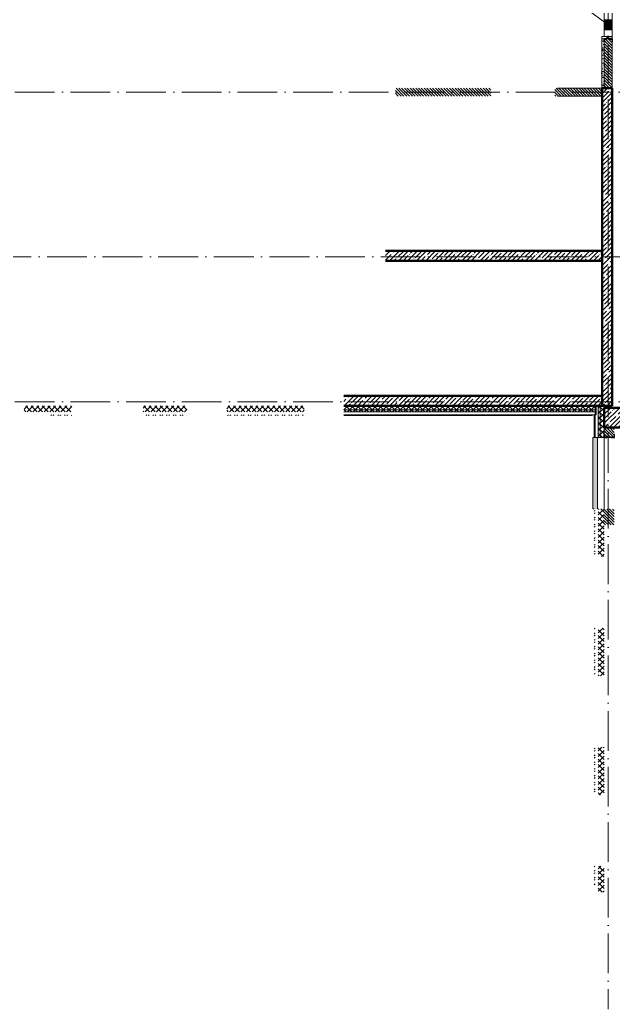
# Model space of a CAD drawing. Header units: millimetres. Extents: x -537608 to 253996, y -217170 to 186033.
# Drawn here: x -89887 to -74957, y -156291 to -131371 of the extents above; entities that cross this region are included whole.
import ezdxf

# ---------------------------------------------------------------- set-up
doc = ezdxf.new("R2010")
doc.units = ezdxf.units.MM
doc.linetypes.add('50_200_ШТРИХ_1Т_ш5_п1_п1_', pattern=[1400, 1000, -200, 0, -200])
for name, color, linetype, lineweight in [('A-DETL-GENF-OTLN', 7, 'Continuous', 9), ('A-GENM-____-MCUT', 7, 'Continuous', 25), ('A-GENM-____-OTLN', 7, 'Continuous', 9), ('A-GENM-____-OTLN-1', 7, 'Continuous', 25), ('A-GLAZ-____-IDEN', 7, 'Continuous', 9), ('A-GLAZ-____-OTLN', 7, 'Continuous', 9), ('A-WALL-____-MCUT', 7, 'Continuous', 13), ('A-WALL-____-MCUT-1', 7, 'Continuous', 9), ('A-WALL-____-MCUT-2', 7, 'Continuous', 50), ('A-WALL-____-OTLN', 7, 'Continuous', 9), ('A-WALL-____-PATT-1', 7, 'Continuous', 9), ('A-WALL-FNSH-MCUT-1', 7, 'Continuous', 9), ('I-WALL-____-OTLN', 7, 'Continuous', 9), ('S-COLS-____-MCUT', 7, 'Continuous', 50), ('S-COLS-____-OTLN', 7, 'Continuous', 9), ('S-GRID-____-OTLN-1', 7, '50_200_ШТРИХ_1Т_ш5_п1_п1_', 9)]:
    doc.layers.add(name, color=color, linetype=linetype, lineweight=lineweight)
doc.layers.add('A-GLAZ-____-OTLN-1', color=7, linetype='Continuous', lineweight=9, true_color=0xc0c0c0)
doc.layers.add('A-WALL-____-PATT-2', color=7, linetype='Continuous', lineweight=9, true_color=0x787878)
pattern_1 = [(135, (-149681.9, -196272.377), (-35.35534, -35.35534), [])]
pattern_2 = [(45, (-149681.9, -196272.38), (-70.71068, 70.71068), []), (135, (-149681.9, -196272.38), (-70.71068, -70.71068), [])]
pattern_3 = [(45, (-149681.9, -196272.38), (-85.53659, 85.53659), []), (45, (-149624.87, -196272.38), (-85.53659, 85.53659), [])]
pattern_4 = [(45, (-149681.9, -196272.38), (-114.04925, 114.04925), []), (45, (-149567.85, -196272.38), (-114.04925, 114.04925), [201.612, -40.322, 3.353, -36.97])]
pattern_5 = [(0, (-149681.9, -196272.377), (203.2, 50.8), [3.353, -149.047, 3.353, -149.047, -812.8]), (0, (-149681.9, -196272.377), (203.2, 50.8), [-304.8, 3.353, -301.447, 3.353, -149.047, -355.6]), (0, (-149681.9, -196272.377), (203.2, 50.8), [-762, 3.353, -98.247, 3.353, -250.647]), (120, (-149605.7, -196246.977), (-145.59409, 150.576362), [3.353, -149.047, 3.353, -149.047, -812.8]), (120, (-149605.7, -196246.977), (-145.59409, 150.576362), [-304.8, 3.353, -301.447, 3.353, -149.047, -355.6]), (120, (-149605.7, -196246.977), (-145.59409, 150.576362), [-762, 3.353, -98.247, 3.353, -250.647]), (240, (-149580.3, -196145.377), (-57.60591, -201.376362), [3.353, -149.047, 3.353, -149.047, -812.8]), (240, (-149580.3, -196145.377), (-57.60591, -201.376362), [-304.8, 3.353, -301.447, 3.353, -149.047, -355.6]), (240, (-149580.3, -196145.377), (-57.60591, -201.376362), [-762, 3.353, -98.247, 3.353, -250.647])]

# ---------------------------------------------------------------- blocks, each defined once
blk = doc.blocks.new('BSC_Колонна _Прямоугольная - 500х500-V112-АР1_План отверстий 2 этажа в осях 1-64_Ю-ЯЯ')
at = {"layer": 'S-COLS-____-OTLN'}
h = blk.add_hatch(dxfattribs=at)
h.set_pattern_fill('FP_125', color=256, style=0, pattern_type=2)
h.set_pattern_definition([(45, (-74750, -54881.04), (-114.04925, 114.04925), []), (45, (-74635.95, -54881.04), (-114.04925, 114.04925), [201.613, -40.323, 3.353, -36.97])])
h.paths.add_polyline_path([(-250, -250), (250, -250), (250, 250), (-250, 250), (-250, -78)], flags=0)
at = {"layer": 'S-COLS-____-MCUT'}
for p, q in [((250, 250), (-250, 250)), ((-250, 250), (-250, -250)), ((250, -250), (250, 250)), ((-250, -250), (250, -250))]:
    blk.add_line(p, q, dxfattribs=at)
blk = doc.blocks.new('Фахверк_СКБ_Уголок - 250_2700-27497298-АР1_План отверстий 2 этажа в осях 1-64_Ю-ЯЯ')
at = {"layer": 'A-GENM-____-MCUT'}
for p, q in [((200, 181), (125, 181)), ((125, 181), (125, 106)), ((125, 106), (131, 106)), ((131, 106), (131, 175)), ((131, 175), (200, 175)), ((200, 175), (200, 181)), ((131, -6), (125, -6)), ((125, -6), (125, -81)), ((125, -81), (200, -81)), ((131, -75), (131, -6)), ((200, -75), (131, -75)), ((200, -81), (200, -75))]:
    blk.add_line(p, q, dxfattribs=at)
blk = doc.blocks.new('154_Стойка_СКБ_Уголок - СМ-2540_200-37126399-АР1_План отверстий 2 этажа в осях 1-64_Ю-ЯЯ')
at = {"layer": 'A-GENM-____-MCUT'}
for p, q in [((125, 156), (125, 81)), ((200, 156), (125, 156)), ((125, 81), (131, 81)), ((131, 19), (125, 19)), ((125, 19), (125, -56)), ((131, 81), (131, 150)), ((131, 150), (200, 150)), ((131, -50), (131, 19)), ((200, 150), (200, 156)), ((125, -56), (200, -56)), ((200, -50), (131, -50)), ((200, -56), (200, -50))]:
    blk.add_line(p, q, dxfattribs=at)
blk = doc.blocks.new('Стойка_Влож_Полоса боковая - Полоса-V150-АР1_План отверстий 2 этажа в осях 1-64_Ю-ЯЯ')
at = {"layer": 'A-GENM-____-OTLN'}
for p, q in [((-5, 60), (0, 60)), ((-5, -60), (-5, 60)), ((0, 31), (0, -31)), ((0, -60), (-5, -60))]:
    blk.add_line(p, q, dxfattribs=at)
blk = doc.blocks.new('Отлив_СКБ - Отлив витража_120_НВФ-31885689-АР1_План отверстий 2 этажа в осях 1-64_Ю-ЯЯ')
at = {"layer": 'A-GLAZ-____-OTLN-1'}
for points in [[(1800, 2), (1800, 120), (0, 120), (0, 2), (737, 2)], [(1800, 0), (1800, 2), (0, 2), (0, 0), (737, 0)]]:
    blk.add_hatch(color=256, dxfattribs=at).paths.add_polyline_path(points, flags=0)
at = {"layer": 'A-GLAZ-____-OTLN'}
for p, q in [((0, 83), (0, 120)), ((1800, 120), (0, 120)), ((0, 2), (1800, 2)), ((1800, 120), (1800, 83)), ((1800, 0), (0, 0))]:
    blk.add_line(p, q, dxfattribs=at)
blk = doc.blocks.new('AR_Отверстие прямоугольное _в стене__БезПР - AR_Отверстие прямоугольное _в стене__БезПР-36392898-АР1_План отверстий 2 этажа в осях 1-64_Ю-ЯЯ')
at = {"layer": 'A-GLAZ-____-OTLN'}
blk.add_hatch(color=256, dxfattribs=at).paths.add_polyline_path([(125, 100), (-125, 100), (-125, -100), (125, -100)], flags=0)
at = {"layer": 'A-DETL-GENF-OTLN'}
for p, q in [((-125, -100), (-125, 100)), ((-125, 100), (125, 100)), ((125, 100), (-125, -100)), ((-125, 100), (125, -100)), ((125, 100), (-125, 100)), ((-125, 100), (-125, -100)), ((125, 100), (125, -100)), ((125, -100), (125, 100)), ((125, -100), (-125, -100)), ((-125, -100), (125, -100))]:
    blk.add_line(p, q, dxfattribs=at)

msp = doc.modelspace()

# ---------------------------------------------------------------- hatches: boundary and pattern name
at = {"layer": 'A-WALL-____-PATT-1'}
h = msp.add_hatch(dxfattribs=at)
h.set_pattern_fill('FP_6', color=256, style=0, pattern_type=2)
h.set_pattern_definition(pattern_1)
h.paths.add_polyline_path([(-74981.9, -133091.3351), (-74981.9, -131857.3351), (-75050.9, -131857.3351), (-75050.9, -131851.3351), (-75112.9, -131851.3351), (-75112.9, -131857.3351), (-75181.9, -131857.3351), (-75181.9, -133091.3351)], flags=0)
h.paths.add_polyline_path([(-75050.9, -129631.3351), (-75050.9, -129625.3351), (-74981.9, -129625.3351), (-74981.9, -129091.3351), (-75181.9, -129091.3351), (-75181.9, -129625.3351), (-75112.9, -129625.3351), (-75112.9, -129631.3351)], flags=0)
h = msp.add_hatch(dxfattribs=at)
h.set_pattern_fill('FP_6', color=256, style=0, pattern_type=2)
h.set_pattern_definition(pattern_1)
h.paths.add_polyline_path([(-75462.0531, -133291.3351), (-75231.9, -133291.3351), (-75231.9, -133091.3351), (-76425.9, -133091.3351), (-76425.9, -133160.3351), (-76431.9, -133160.3351), (-76431.9, -133222.3351), (-76425.9, -133222.3351), (-76425.9, -133291.3351), (-76356.9, -133291.3351)], flags=0)
h.paths.add_polyline_path([(-78106.9, -133291.3351), (-78037.9, -133291.3351), (-78037.9, -133222.3351), (-78031.9, -133222.3351), (-78031.9, -133160.3351), (-78037.9, -133160.3351), (-78037.9, -133091.3351), (-80431.9, -133091.3351), (-80431.9, -133291.3351), (-78997.0544, -133291.3351)], flags=0)
h = msp.add_hatch(dxfattribs=at)
h.set_pattern_fill('FP_13', color=256, style=0, pattern_type=2)
h.set_pattern_definition(pattern_4)
h.paths.add_polyline_path([(-74981.9, -141091.3351), (-74981.9, -133091.3351), (-75231.9, -133091.3351), (-75231.9, -141091.3351), (-75020.1779, -141091.3351)], flags=0)
h = msp.add_hatch(dxfattribs=at)
h.set_pattern_fill('FP_13', color=256, style=0, pattern_type=2)
h.set_pattern_definition(pattern_4)
h.paths.add_polyline_path([(-75231.9, -137441.3351), (-75231.9, -137191.3351), (-80681.9, -137191.3351), (-80681.9, -137441.3351), (-75462.0531, -137441.3351)], flags=0)
h = msp.add_hatch(dxfattribs=at)
h.set_pattern_fill('FP_13', color=256, style=0, pattern_type=2)
h.set_pattern_definition(pattern_4)
h.paths.add_polyline_path([(-75231.9, -141091.3351), (-75231.9, -140841.3351), (-81731.9, -140841.3351), (-81731.9, -141091.3351), (-75281.9, -141091.3351)], flags=0)
h = msp.add_hatch(dxfattribs=at)
h.set_pattern_fill('FP_1', color=256, style=0, pattern_type=2)
h.set_pattern_definition(pattern_2)
h.paths.add_polyline_path([(-75381.9, -141241.3351), (-75381.9, -141191.3351), (-81731.9, -141191.3351), (-81731.9, -141241.3351), (-75462.0531, -141241.3351)], flags=0)
h.paths.add_polyline_path([(-82731.9, -141241.3351), (-82731.9, -141191.3351), (-84681.9, -141191.3351), (-84681.9, -141241.3351), (-84299.5564, -141241.3351)], flags=0)
h.paths.add_polyline_path([(-85681.9, -141241.3351), (-85681.9, -141191.3351), (-86781.9, -141191.3351), (-86781.9, -141241.3351), (-86067.0571, -141241.3351)], flags=0)
h.paths.add_polyline_path([(-88581.9, -141241.3351), (-88581.9, -141191.3351), (-89781.9, -141191.3351), (-89781.9, -141241.3351), (-89602.0584, -141241.3351)], flags=0)
h.paths.add_polyline_path([(-91581.9, -141241.3351), (-91581.9, -141191.3351), (-92781.9, -141191.3351), (-92781.9, -141241.3351), (-92253.3094, -141241.3351)], flags=0)
h.paths.add_polyline_path([(-94581.9, -141241.3351), (-94581.9, -141191.3351), (-95781.9, -141191.3351), (-95781.9, -141241.3351), (-94904.5604, -141241.3351)], flags=0)
h.paths.add_polyline_path([(-98781.9, -141241.3351), (-97581.9, -141241.3351), (-97581.9, -141191.3351), (-98781.9, -141191.3351)], flags=0)
h.paths.add_polyline_path([(-101090.8127, -141241.3351), (-100581.9, -141241.3351), (-100581.9, -141191.3351), (-101781.9, -141191.3351), (-101781.9, -141241.3351)], flags=0)
h.paths.add_polyline_path([(-105331.9, -141241.3351), (-103581.9, -141241.3351), (-103581.9, -141191.3351), (-105331.9, -141191.3351)], flags=0)
h.paths.add_polyline_path([(-108331.9, -141241.3351), (-107131.9, -141241.3351), (-107131.9, -141191.3351), (-108331.9, -141191.3351)], flags=0)
h.paths.add_polyline_path([(-110131.9, -141241.3351), (-110131.9, -141191.3351), (-111331.9, -141191.3351), (-111331.9, -141241.3351), (-110812.0664, -141241.3351)], flags=0)
h.paths.add_polyline_path([(-116131.9, -141241.3351), (-116131.9, -141191.3351), (-117331.9, -141191.3351), (-117331.9, -141241.3351)], flags=0)
h.paths.add_polyline_path([(-114331.9, -141241.3351), (-113131.9, -141241.3351), (-113131.9, -141191.3351), (-114331.9, -141191.3351)], flags=0)
h.paths.add_polyline_path([(-119131.9, -141241.3351), (-119131.9, -141191.3351), (-120331.9, -141191.3351), (-120331.9, -141241.3351), (-119649.5697, -141241.3351)], flags=0)
h.paths.add_polyline_path([(-122131.9, -141241.3351), (-122131.9, -141191.3351), (-123331.9, -141191.3351), (-123331.9, -141241.3351), (-122300.8207, -141241.3351)], flags=0)
h.paths.add_polyline_path([(-126331.9, -141241.3351), (-125131.9, -141241.3351), (-125131.9, -141191.3351), (-126331.9, -141191.3351)], flags=0)
h.paths.add_polyline_path([(-128131.9, -141241.3351), (-128131.9, -141191.3351), (-129331.9, -141191.3351), (-129331.9, -141241.3351), (-128487.0731, -141241.3351)], flags=0)
h.paths.add_polyline_path([(-131138.3241, -141241.3351), (-131131.9, -141241.3351), (-131131.9, -141191.3351), (-132331.9, -141191.3351), (-132331.9, -141241.3351), (-132022.0744, -141241.3351)], flags=0)
h.paths.add_polyline_path([(-133331.9, -141241.3351), (-133331.9, -141191.3351), (-143131.9, -141191.3351), (-143131.9, -141241.3351), (-133789.5751, -141241.3351)], flags=0)
h.paths.add_polyline_path([(-144131.9, -141241.3351), (-144131.9, -141191.3351), (-152231.9, -141191.3351), (-152231.9, -141241.3351), (-146162.0798, -141241.3351)], flags=0)
h = msp.add_hatch(dxfattribs=at)
h.set_pattern_fill('FP_1', color=256, style=0, pattern_type=2)
h.set_pattern_definition(pattern_2)
h.paths.add_polyline_path([(-75462.0531, -141191.3351), (-75381.9, -141191.3351), (-75381.9, -141091.3351), (-81731.9, -141091.3351), (-81731.9, -141191.3351), (-78997.0544, -141191.3351)], flags=0)
h.paths.add_polyline_path([(-84681.9, -141191.3351), (-82731.9, -141191.3351), (-82731.9, -141091.3351), (-84606.9, -141091.3351), (-84606.9, -141097.3351), (-84681.9, -141097.3351)], flags=0)
h.paths.add_polyline_path([(-85681.9, -141191.3351), (-85681.9, -141097.3351), (-85756.9, -141097.3351), (-85756.9, -141091.3351), (-86706.9, -141091.3351), (-86706.9, -141097.3351), (-86781.9, -141097.3351), (-86781.9, -141191.3351), (-86067.0571, -141191.3351)], flags=0)
h.paths.add_polyline_path([(-89602.0584, -141191.3351), (-88581.9, -141191.3351), (-88581.9, -141097.3351), (-88656.9, -141097.3351), (-88656.9, -141091.3351), (-89706.9, -141091.3351), (-89706.9, -141097.3351), (-89781.9, -141097.3351), (-89781.9, -141191.3351), (-89706.9, -141191.3351)], flags=0)
h.paths.add_polyline_path([(-91581.9, -141191.3351), (-91581.9, -141097.3351), (-91656.9, -141097.3351), (-91656.9, -141091.3351), (-92706.9, -141091.3351), (-92706.9, -141097.3351), (-92781.9, -141097.3351), (-92781.9, -141191.3351), (-92253.3094, -141191.3351)], flags=0)
h.paths.add_polyline_path([(-95346.4356, -141191.3351), (-94581.9, -141191.3351), (-94581.9, -141097.3351), (-94656.9, -141097.3351), (-94656.9, -141091.3351), (-95706.9, -141091.3351), (-95706.9, -141097.3351), (-95781.9, -141097.3351), (-95781.9, -141191.3351), (-95431.9, -141191.3351)], flags=0)
h.paths.add_polyline_path([(-97656.9, -141191.3351), (-97581.9, -141191.3351), (-97581.9, -141097.3351), (-97656.9, -141097.3351), (-97656.9, -141091.3351), (-98706.9, -141091.3351), (-98706.9, -141097.3351), (-98781.9, -141097.3351), (-98781.9, -141191.3351), (-98439.5617, -141191.3351)], flags=0)
h.paths.add_polyline_path([(-101781.9, -141191.3351), (-100581.9, -141191.3351), (-100581.9, -141097.3351), (-100656.9, -141097.3351), (-100656.9, -141091.3351), (-101706.9, -141091.3351), (-101706.9, -141097.3351), (-101781.9, -141097.3351)], flags=0)
h.paths.add_polyline_path([(-107206.9, -141191.3351), (-107131.9, -141191.3351), (-107131.9, -141097.3351), (-107206.9, -141097.3351), (-107206.9, -141091.3351), (-108256.9, -141091.3351), (-108256.9, -141097.3351), (-108331.9, -141097.3351), (-108331.9, -141191.3351), (-107277.0651, -141191.3351)], flags=0)
h.paths.add_polyline_path([(-105256.9, -141191.3351), (-103581.9, -141191.3351), (-103581.9, -141097.3351), (-103656.9, -141097.3351), (-103656.9, -141091.3351), (-105256.9, -141091.3351), (-105256.9, -141097.3351), (-105331.9, -141097.3351), (-105331.9, -141191.3351)], flags=0)
h.paths.add_polyline_path([(-110206.9, -141191.3351), (-110131.9, -141191.3351), (-110131.9, -141097.3351), (-110206.9, -141097.3351), (-110206.9, -141091.3351), (-111256.9, -141091.3351), (-111256.9, -141097.3351), (-111331.9, -141097.3351), (-111331.9, -141191.3351), (-110481.9, -141191.3351)], flags=0)
h.paths.add_polyline_path([(-113131.9, -141191.3351), (-113131.9, -141097.3351), (-113206.9, -141097.3351), (-113206.9, -141091.3351), (-114256.9, -141091.3351), (-114256.9, -141097.3351), (-114331.9, -141097.3351), (-114331.9, -141191.3351), (-113463.3174, -141191.3351)], flags=0)
h.paths.add_polyline_path([(-117331.9, -141191.3351), (-116131.9, -141191.3351), (-116131.9, -141097.3351), (-116206.9, -141097.3351), (-116206.9, -141091.3351), (-117256.9, -141091.3351), (-117256.9, -141097.3351), (-117331.9, -141097.3351)], flags=0)
h.paths.add_polyline_path([(-119131.9, -141191.3351), (-119131.9, -141097.3351), (-119206.9, -141097.3351), (-119206.9, -141091.3351), (-120256.9, -141091.3351), (-120256.9, -141097.3351), (-120331.9, -141097.3351), (-120331.9, -141191.3351), (-119206.9, -141191.3351)], flags=0)
h.paths.add_polyline_path([(-122981.9, -141191.3351), (-122131.9, -141191.3351), (-122131.9, -141097.3351), (-122206.9, -141097.3351), (-122206.9, -141091.3351), (-123256.9, -141091.3351), (-123256.9, -141097.3351), (-123331.9, -141097.3351), (-123331.9, -141191.3351), (-123184.5711, -141191.3351)], flags=0)
h.paths.add_polyline_path([(-125131.9, -141191.3351), (-125131.9, -141097.3351), (-125206.9, -141097.3351), (-125206.9, -141091.3351), (-126256.9, -141091.3351), (-126256.9, -141097.3351), (-126331.9, -141097.3351), (-126331.9, -141191.3351), (-125835.8221, -141191.3351)], flags=0)
h.paths.add_polyline_path([(-128131.9, -141191.3351), (-128131.9, -141097.3351), (-128206.9, -141097.3351), (-128206.9, -141091.3351), (-129256.9, -141091.3351), (-129256.9, -141097.3351), (-129331.9, -141097.3351), (-129331.9, -141191.3351), (-128206.9, -141191.3351)], flags=0)
h.paths.add_polyline_path([(-131131.9, -141191.3351), (-131131.9, -141097.3351), (-131206.9, -141097.3351), (-131206.9, -141091.3351), (-132256.9, -141091.3351), (-132256.9, -141097.3351), (-132331.9, -141097.3351), (-132331.9, -141191.3351), (-131138.3241, -141191.3351)], flags=0)
h.paths.add_polyline_path([(-133331.9, -141191.3351), (-133331.9, -141097.3351), (-133406.9, -141097.3351), (-133406.9, -141091.3351), (-143131.9, -141091.3351), (-143131.9, -141191.3351), (-133789.5751, -141191.3351)], flags=0)
h.paths.add_polyline_path([(-144131.9, -141191.3351), (-144131.9, -141091.3351), (-152131.9, -141091.3351), (-152131.9, -141191.3351), (-146162.0798, -141191.3351)], flags=0)
h = msp.add_hatch(dxfattribs=at)
h.set_pattern_fill('FP_1', color=256, style=0, pattern_type=2)
h.set_pattern_definition(pattern_2)
h.paths.add_polyline_path([(-75281.9, -153341.3351), (-75281.9, -152691.3351), (-75331.9, -152691.3351), (-75331.9, -153341.3351)], flags=0)
h.paths.add_polyline_path([(-75331.9, -150891.3351), (-75281.9, -150891.3351), (-75281.9, -149691.3351), (-75331.9, -149691.3351), (-75331.9, -150348.6717)], flags=0)
h.paths.add_polyline_path([(-75281.9, -147891.3351), (-75281.9, -146691.3351), (-75331.9, -146691.3351), (-75331.9, -147891.3351)], flags=0)
h.paths.add_polyline_path([(-75281.9, -144891.3351), (-75281.9, -143691.3351), (-75331.9, -143691.3351), (-75331.9, -144891.3351)], flags=0)
h.paths.add_polyline_path([(-75281.9, -141891.3351), (-75281.9, -141091.3351), (-75331.9, -141091.3351), (-75331.9, -141891.3351)], flags=0)
h = msp.add_hatch(dxfattribs=at)
h.set_pattern_fill('FP_1', color=256, style=0, pattern_type=2)
h.set_pattern_definition(pattern_2)
h.paths.add_polyline_path([(-75281.9, -153341.3351), (-75181.9, -153341.3351), (-75181.9, -152766.3351), (-75187.9, -152766.3351), (-75187.9, -152691.3351), (-75281.9, -152691.3351), (-75281.9, -153291.3351)], flags=0)
h.paths.add_polyline_path([(-75281.9, -150891.3351), (-75187.9, -150891.3351), (-75187.9, -150816.3351), (-75181.9, -150816.3351), (-75181.9, -149766.3351), (-75187.9, -149766.3351), (-75187.9, -149691.3351), (-75281.9, -149691.3351), (-75281.9, -150816.3351)], flags=0)
h.paths.add_polyline_path([(-75187.9, -147891.3351), (-75187.9, -147816.3351), (-75181.9, -147816.3351), (-75181.9, -146766.3351), (-75187.9, -146766.3351), (-75187.9, -146691.3351), (-75281.9, -146691.3351), (-75281.9, -147891.3351)], flags=0)
h.paths.add_polyline_path([(-75187.9, -144891.3351), (-75187.9, -144816.3351), (-75181.9, -144816.3351), (-75181.9, -143766.3351), (-75187.9, -143766.3351), (-75187.9, -143691.3351), (-75281.9, -143691.3351), (-75281.9, -144891.3351)], flags=0)
h.paths.add_polyline_path([(-75281.9, -141891.3351), (-75187.9, -141891.3351), (-75187.9, -141816.3351), (-75181.9, -141816.3351), (-75181.9, -141091.3351), (-75281.9, -141091.3351), (-75281.9, -141816.3351)], flags=0)
h = msp.add_hatch(dxfattribs=at)
h.set_pattern_fill('FP_3', color=256, style=0, pattern_type=2)
h.set_pattern_definition(pattern_3)
h.paths.add_polyline_path([(-75481.9, -141341.3351), (-75481.9, -141321.3351), (-81731.9, -141321.3351), (-81731.9, -141341.3351), (-78997.0544, -141341.3351)], flags=0)
h.paths.add_polyline_path([(-82731.9, -141341.3351), (-82731.9, -141321.3351), (-84681.9, -141321.3351), (-84681.9, -141341.3351), (-84299.5564, -141341.3351)], flags=0)
h.paths.add_polyline_path([(-85681.9, -141341.3351), (-85681.9, -141321.3351), (-86781.9, -141321.3351), (-86781.9, -141341.3351), (-86067.0571, -141341.3351)], flags=0)
h.paths.add_polyline_path([(-88581.9, -141341.3351), (-88581.9, -141321.3351), (-89161.9, -141321.3351), (-89161.9, -141341.3351)], flags=0)
h = msp.add_hatch(dxfattribs=at)
h.set_pattern_fill('FP_3', color=256, style=0, pattern_type=2)
h.set_pattern_definition(pattern_3)
h.paths.add_polyline_path([(-75431.9, -153171.3351), (-75411.9, -153171.3351), (-75411.9, -152691.3351), (-75431.9, -152691.3351), (-75431.9, -152770.2902)], flags=0)
h.paths.add_polyline_path([(-75431.9, -150891.3351), (-75411.9, -150891.3351), (-75411.9, -149691.3351), (-75431.9, -149691.3351), (-75431.9, -150348.6717)], flags=0)
h.paths.add_polyline_path([(-75431.9, -147891.3351), (-75411.9, -147891.3351), (-75411.9, -146691.3351), (-75431.9, -146691.3351), (-75431.9, -147119.847)], flags=0)
h.paths.add_polyline_path([(-75431.9, -144891.3351), (-75411.9, -144891.3351), (-75411.9, -143691.3351), (-75431.9, -143691.3351), (-75431.9, -144698.2285)], flags=0)
h.paths.add_polyline_path([(-75411.9, -141891.3351), (-75411.9, -141331.3351), (-75431.9, -141331.3351), (-75431.9, -141891.3351)], flags=0)
h = msp.add_hatch(dxfattribs=at)
h.set_pattern_fill('FP_6', color=256, style=0, pattern_type=2)
h.set_pattern_definition(pattern_1)
h.paths.add_polyline_path([(-74931.9, -144091.3351), (-74931.9, -143697.3351), (-75000.9, -143697.3351), (-75000.9, -143691.3351), (-75112.9, -143691.3351), (-75112.9, -143697.3351), (-75181.9, -143697.3351), (-75181.9, -144091.3351)], flags=0)
h.paths.add_polyline_path([(-75112.9, -141891.3351), (-75000.9, -141891.3351), (-75000.9, -141885.3351), (-74931.9, -141885.3351), (-74931.9, -141641.3351), (-75181.9, -141641.3351), (-75181.9, -141885.3351), (-75112.9, -141885.3351)], flags=0)
at = {"layer": 'A-WALL-____-PATT-2'}
h = msp.add_hatch(dxfattribs=at)
h.set_pattern_fill('FP_165', color=256, style=0, pattern_type=2)
h.set_pattern_definition(pattern_5)
h.paths.add_polyline_path([(-75181.9, -133091.3351), (-75181.9, -131926.3351), (-75187.9, -131926.3351), (-75187.9, -131851.3351), (-75241.9, -131851.3351), (-75241.9, -133091.3351)], flags=0)
h.paths.add_polyline_path([(-75241.9, -129631.3351), (-75187.9, -129631.3351), (-75187.9, -129556.3351), (-75181.9, -129556.3351), (-75181.9, -129091.3351), (-75241.9, -129091.3351), (-75241.9, -129625.3351)], flags=0)
h = msp.add_hatch(dxfattribs=at)
h.set_pattern_fill('FP_165', color=256, style=0, pattern_type=2)
h.set_pattern_definition(pattern_5)
h.paths.add_polyline_path([(-75021.9, -131851.3351), (-74981.9, -131851.3351), (-74981.9, -131791.3351), (-75241.9, -131791.3351), (-75241.9, -131851.3351), (-75141.9, -131851.3351), (-75141.9, -131846.3351), (-75021.9, -131846.3351)], flags=0)

# ---------------------------------------------------------------- linework, layer by layer
at = {"layer": 'A-GLAZ-____-IDEN'}
msp.add_line((-75081.9, -131496.3351), (-75589.586, -131128.2461), dxfattribs=at)
at = {"layer": 'A-WALL-____-MCUT'}
for p, q in [((-75181.9, -131926.3351), (-75181.9, -133091.3351)), ((-74981.9, -133091.3351), (-74981.9, -131926.3351)), ((-75231.9, -133091.3351), (-76356.9, -133091.3351)), ((-76356.9, -133291.3351), (-75231.9, -133291.3351)), ((-75181.9, -133091.3351), (-74981.9, -133091.3351)), ((-75411.9, -141091.3351), (-75411.9, -141891.3351)), ((-75381.9, -141321.3351), (-75381.9, -141091.3351)), ((-75181.9, -141091.3351), (-75231.9, -141091.3351)), ((-75181.9, -141141.3351), (-75181.9, -141091.3351)), ((-81731.9, -141321.3351), (-75381.9, -141321.3351)), ((-75411.9, -141891.3351), (-75187.9, -141891.3351)), ((-75112.9, -141891.3351), (-75000.9, -141891.3351))]:
    msp.add_line(p, q, dxfattribs=at)
at = {"layer": 'A-WALL-____-MCUT-1'}
for p, q in [((-75381.9, -141191.3351), (-81731.9, -141191.3351)), ((-75381.9, -141241.3351), (-81731.9, -141241.3351)), ((-75331.9, -141091.3351), (-75331.9, -141891.3351)), ((-75281.9, -141091.3351), (-75281.9, -141891.3351)), ((-75181.9, -141641.3351), (-75181.9, -141816.3351))]:
    msp.add_line(p, q, dxfattribs=at)
at = {"layer": 'A-WALL-____-MCUT-2'}
for p, q in [((-75231.9, -133091.3351), (-75231.9, -141091.3351)), ((-74981.9, -133091.3351), (-75231.9, -133091.3351)), ((-74981.9, -141091.3351), (-74981.9, -133091.3351)), ((-75231.9, -137191.3351), (-80681.9, -137191.3351)), ((-75231.9, -137441.3351), (-75231.9, -137191.3351)), ((-80681.9, -137441.3351), (-75231.9, -137441.3351)), ((-75231.9, -140841.3351), (-81731.9, -140841.3351)), ((-75381.9, -141091.3351), (-81731.9, -141091.3351)), ((-81731.9, -141091.3351), (-75231.9, -141091.3351)), ((-75231.9, -141091.3351), (-74981.9, -141091.3351))]:
    msp.add_line(p, q, dxfattribs=at)
at = {"layer": 'A-WALL-____-OTLN'}
msp.add_line((-75181.9, -141891.3351), (-75181.9, -143691.3351), dxfattribs=at)
at = {"layer": 'A-WALL-FNSH-MCUT-1'}
for p, q in [((-75241.9, -131791.3351), (-75241.9, -133091.3351)), ((-74981.9, -131791.3351), (-75241.9, -131791.3351)), ((-74981.9, -131851.3351), (-74981.9, -131791.3351)), ((-75187.9, -131851.3351), (-75241.9, -131851.3351)), ((-75241.9, -133091.3351), (-75181.9, -133091.3351)), ((-75481.9, -141321.3351), (-81731.9, -141321.3351)), ((-81731.9, -141341.3351), (-75481.9, -141341.3351)), ((-75481.9, -141341.3351), (-75481.9, -141321.3351)), ((-75411.9, -141331.3351), (-75431.9, -141331.3351)), ((-75431.9, -141331.3351), (-75431.9, -141891.3351)), ((-75431.9, -141891.3351), (-75411.9, -141891.3351))]:
    msp.add_line(p, q, dxfattribs=at)
at = {"layer": 'I-WALL-____-OTLN'}
for p, q in [((-75181.9, -131371.3351), (-75181.9, -129691.3351)), ((-74981.9, -129691.3351), (-74981.9, -131371.3351)), ((-75181.9, -131791.3351), (-75181.9, -131621.3351)), ((-74981.9, -131621.3351), (-74981.9, -131791.3351))]:
    msp.add_line(p, q, dxfattribs=at)
at = {"layer": 'S-GRID-____-OTLN-1'}
for p, q in [((-75081.9, -105379.5257), (-75081.9, -156291.3351)), ((-45607.4934, -133191.3351), (-154350.6702, -133191.3351)), ((-74201.8595, -137341.3351), (-154350.6702, -137341.3351)), ((-45607.4934, -140991.3351), (-154350.6702, -140991.3351))]:
    msp.add_line(p, q, dxfattribs=at)

# ---------------------------------------------------------------- block references
at = {"layer": 'A-GENM-____-OTLN', "rotation": 269.9999999999998}
msp.add_blockref('Стойка_Влож_Полоса боковая - Полоса-V150-АР1_План отверстий 2 этажа в осях 1-64_Ю-ЯЯ', (-75081.9, -131851.3351), dxfattribs=at)
at = {"layer": 'A-GENM-____-OTLN-1'}
for name, p, rotation in [('154_Стойка_СКБ_Уголок - СМ-2540_200-37126399-АР1_План отверстий 2 этажа в осях 1-64_Ю-ЯЯ', (-75131.9, -131726.3351), 269.9999999999998), ('Фахверк_СКБ_Уголок - 250_2700-27497298-АР1_План отверстий 2 этажа в осях 1-64_Ю-ЯЯ', (-75006.9, -142016.3351), 89.99999999999991)]:
    msp.add_blockref(name, p, dxfattribs=dict(at, rotation=rotation))
at = {"layer": 'A-GLAZ-____-OTLN'}
for name, p, rotation in [('AR_Отверстие прямоугольное _в стене__БезПР - AR_Отверстие прямоугольное _в стене__БезПР-36392898-АР1_План отверстий 2 этажа в осях 1-64_Ю-ЯЯ', (-75081.9, -131496.3351), 269.9999999999998), ('Отлив_СКБ - Отлив витража_120_НВФ-31885689-АР1_План отверстий 2 этажа в осях 1-64_Ю-ЯЯ', (-75348.9, -143691.3351), 90)]:
    msp.add_blockref(name, p, dxfattribs=dict(at, rotation=rotation))
at = {"layer": 'S-COLS-____-OTLN'}
msp.add_blockref('BSC_Колонна _Прямоугольная - 500х500-V112-АР1_План отверстий 2 этажа в осях 1-64_Ю-ЯЯ', (-74931.9, -141391.3351), dxfattribs=at)

doc.saveas('drawing.dxf')
